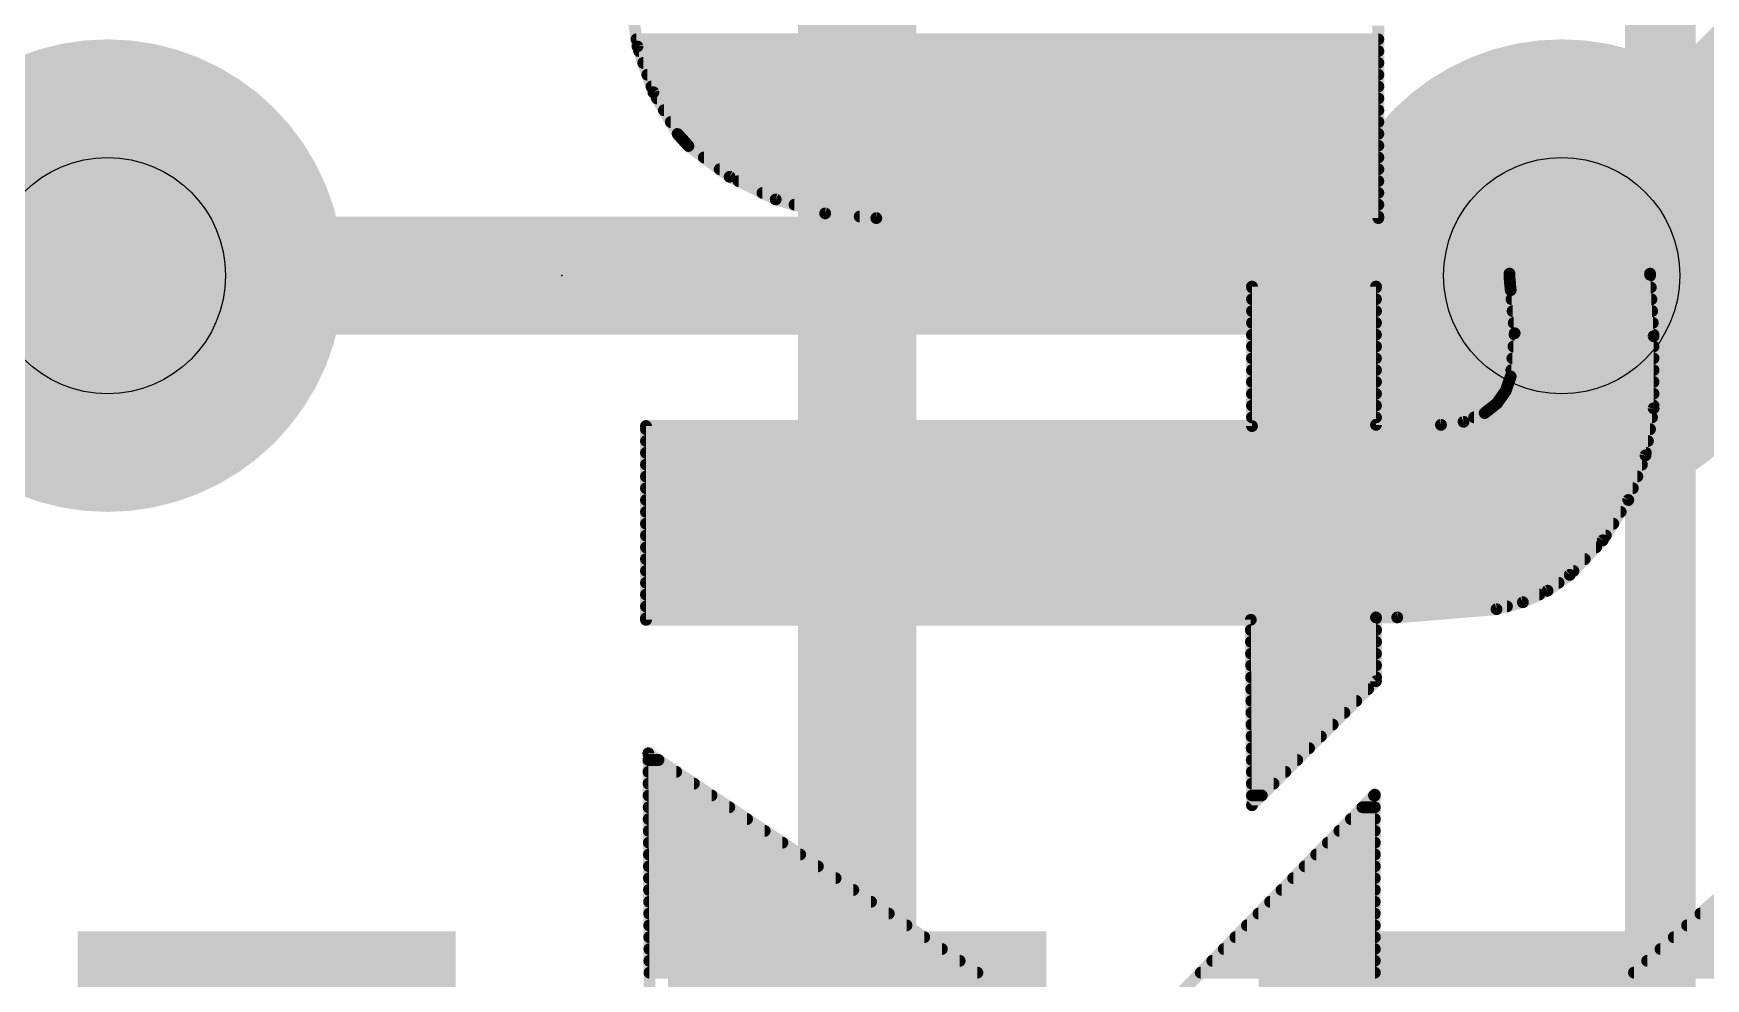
# Model space of a CAD drawing. Extents: x -0.1 to 15.4, y -0.1 to 24.3.
# Drawn here: x 5.214 to 8.809, y 11.189 to 13.221 of the extents above; entities that cross this region are included whole.
import ezdxf

# ---------------------------------------------------------------- set-up
doc = ezdxf.new("R2010")
doc.units = 0
for name, color, linetype in [('1', 12, 'CONTINUOUS'), ('16', 132, 'CONTINUOUS'), ('18', 110, 'CONTINUOUS'), ('21', 41, 'CONTINUOUS'), ('22', 40, 'CONTINUOUS'), ('23', 53, 'CONTINUOUS'), ('29', 253, 'CONTINUOUS'), ('44', 253, 'CONTINUOUS')]:
    doc.layers.add(name, color=color, linetype=linetype)

# ---------------------------------------------------------------- blocks, each defined once
blk = doc.blocks.new('RECT')
blk.add_solid([(-0.5, -0.5), (0.5, -0.5), (-0.5, 0.5), (0.5, 0.5)])
blk = doc.blocks.new('ROUNDV')
at = {"const_width": 0.5}
blk.add_lwpolyline([(0, -0.25, 1), (0, 0.25, 1), (0, -0.25)], format="xyb", dxfattribs=at)

msp = doc.modelspace()

# ---------------------------------------------------------------- linework, layer by layer
at = {"layer": '1', "const_width": 0.254}
for points in [[(6.985, 10.0838), (6.985, 15.3162)], [(8.5, 12.73), (10.16, 14.39)], [(8.5, 12.7), (8.5, 12.73)], [(4.23, 12.7), (5.373, 12.7)]]:
    msp.add_lwpolyline(points, dxfattribs=at)
at = {"layer": '1', "const_width": 0.127}
for points in [[(8.5635, 12.73, 1), (8.4365, 12.73)], [(8.4551, 12.7749, 1), (8.5449, 12.6851)], [(5.373, 12.6365, 1), (5.373, 12.7635)], [(8.4365, 12.7, 1), (8.5635, 12.7)]]:
    msp.add_lwpolyline(points, format="xyb", dxfattribs=at)
at = {"layer": '16', "const_width": 0.254}
msp.add_lwpolyline([(5.373, 12.7), (8.5, 12.7)], dxfattribs=at)
at = {"layer": '16', "const_width": 0.127}
for points in [[(5.373, 12.7635, 1), (5.373, 12.6365)], [(8.5, 12.6365, 1), (8.5, 12.7635)]]:
    msp.add_lwpolyline(points, format="xyb", dxfattribs=at)
at = {"layer": '21', "const_width": 0.1524}
msp.add_lwpolyline([(8.712, 10.897), (8.712, 14.503)], dxfattribs=at)
at = {"layer": '22', "const_width": 0.0254}
for points in [[(6.5126, 13.1928), (6.4979, 13.2961)], [(8.1057, 13.2377), (8.1057, 12.8237)], [(6.5105, 13.208), (8.1057, 13.208)], [(6.5469, 13.0942), (6.5126, 13.1928)], [(6.5162, 13.1826), (8.1057, 13.1826)], [(6.525, 13.1572), (8.1057, 13.1572)], [(6.5338, 13.1318), (8.1057, 13.1318)], [(6.5427, 13.1064), (8.1057, 13.1064)], [(6.5995, 13.004), (6.5469, 13.0942)], [(6.5546, 13.081), (8.1057, 13.081)], [(6.5694, 13.0556), (8.1057, 13.0556)], [(6.5842, 13.0302), (8.1057, 13.0302)], [(6.599, 13.0048), (8.1057, 13.0048)], [(6.6223, 12.9786), (6.5995, 13.004)], [(6.6216, 12.9794), (8.1057, 12.9794)], [(6.7108, 12.9126), (6.6223, 12.9786)], [(6.6553, 12.954), (8.1057, 12.954)], [(6.6893, 12.9286), (8.1057, 12.9286)], [(6.8099, 12.8638), (6.7108, 12.9126)], [(6.7299, 12.9032), (8.1057, 12.9032)], [(6.7814, 12.8778), (8.1057, 12.8778)], [(6.9162, 12.8338), (6.8099, 12.8638)], [(6.8502, 12.8524), (8.1057, 12.8524)], [(7.0262, 12.8237), (6.9162, 12.8338)], [(6.9903, 12.827), (8.1057, 12.827)], [(8.1057, 12.8237), (7.0262, 12.8237)], [(8.6899, 12.7043), (8.3876, 12.7043)], [(8.3876, 12.7043), (8.3876, 12.6967)], [(8.3876, 12.7), (8.69, 12.7)], [(8.3876, 12.6967), (8.3902, 12.6687)], [(8.6899, 12.7018), (8.6899, 12.7043)], [(8.6975, 12.5697), (8.6899, 12.7018)], [(8.1006, 12.6764), (7.8339, 12.6764)], [(7.8339, 12.6764), (7.8339, 12.3766)], [(7.8339, 12.6746), (8.1006, 12.6746)], [(7.8339, 12.6492), (8.1006, 12.6492)], [(8.1006, 12.3792), (8.1006, 12.6764)], [(8.3896, 12.6746), (8.6915, 12.6746)], [(8.3902, 12.6687), (8.3988, 12.576)], [(8.392, 12.6492), (8.6929, 12.6492)], [(7.8339, 12.6238), (8.1006, 12.6238)], [(8.3944, 12.6238), (8.6944, 12.6238)], [(7.8339, 12.5984), (8.1006, 12.5984)], [(7.8339, 12.573), (8.1006, 12.573)], [(8.3988, 12.576), (8.3902, 12.4833)], [(8.3967, 12.5984), (8.6959, 12.5984)], [(8.3985, 12.573), (8.6973, 12.573)], [(7.8339, 12.5476), (8.1006, 12.5476)], [(8.3962, 12.5476), (8.6975, 12.5476)], [(8.6975, 12.4147), (8.6975, 12.5697)], [(7.8339, 12.5222), (8.1006, 12.5222)], [(8.3938, 12.5222), (8.6975, 12.5222)], [(7.8339, 12.4968), (8.1006, 12.4968)], [(7.8339, 12.4714), (8.1006, 12.4714)], [(8.3902, 12.4833), (8.3795, 12.452)], [(8.3861, 12.4714), (8.6975, 12.4714)], [(8.3915, 12.4968), (8.6975, 12.4968)], [(7.8339, 12.446), (8.1006, 12.446)], [(8.3795, 12.452), (8.3603, 12.425)], [(8.3752, 12.446), (8.6975, 12.446)], [(7.8339, 12.4206), (8.1006, 12.4206)], [(7.8339, 12.3952), (8.1006, 12.3952)], [(8.3343, 12.4046), (8.2889, 12.3858)], [(8.3116, 12.3952), (8.6941, 12.3952)], [(8.3603, 12.425), (8.3343, 12.4046)], [(8.3547, 12.4206), (8.6975, 12.4206)], [(8.6801, 12.3135), (8.6975, 12.4147)], [(7.8339, 12.3766), (6.5309, 12.3766)], [(6.5309, 12.3766), (6.5309, 11.9601)], [(6.5309, 12.3698), (8.6898, 12.3698)], [(8.2403, 12.3792), (8.1006, 12.3792)], [(8.2889, 12.3858), (8.2403, 12.3792)], [(6.5309, 12.3444), (8.6854, 12.3444)], [(6.5309, 12.319), (8.681, 12.319)], [(6.5309, 12.2936), (8.6724, 12.2936)], [(8.6431, 12.2176), (8.6801, 12.3135)], [(6.5309, 12.2682), (8.6626, 12.2682)], [(6.5309, 12.2428), (8.6528, 12.2428)], [(6.5309, 12.2174), (8.643, 12.2174)], [(8.5881, 12.1309), (8.6431, 12.2176)], [(6.5309, 12.192), (8.6269, 12.192)], [(6.5309, 12.1666), (8.6108, 12.1666)], [(6.5309, 12.1412), (8.5947, 12.1412)], [(6.5309, 12.1158), (8.5737, 12.1158)], [(8.5172, 12.0566), (8.5881, 12.1309)], [(6.5309, 12.0904), (8.5495, 12.0904)], [(6.5309, 12.065), (8.5252, 12.065)], [(6.5309, 12.0396), (8.4933, 12.0396)], [(8.4695, 12.0226), (8.5172, 12.0566)], [(6.5309, 12.0142), (8.4516, 12.0142)], [(8.3597, 11.9829), (8.4164, 11.9977)], [(8.4164, 11.9977), (8.4695, 12.0226)], [(6.5309, 11.9888), (8.3822, 11.9888)], [(6.5309, 11.9634), (8.1006, 11.9634)], [(6.5309, 11.9601), (7.8314, 11.9601)], [(7.8314, 11.9601), (7.8339, 11.5613)], [(8.1006, 11.828), (8.1006, 11.9652)], [(8.1006, 11.9652), (8.1463, 11.9652)], [(8.1463, 11.9652), (8.3597, 11.9829)], [(7.8315, 11.938), (8.1006, 11.938)], [(7.8317, 11.9126), (8.1006, 11.9126)], [(7.8319, 11.8872), (8.1006, 11.8872)], [(7.832, 11.8618), (8.1006, 11.8618)], [(7.8322, 11.8364), (8.1006, 11.8364)], [(7.8339, 11.5613), (8.1006, 11.828)], [(7.8323, 11.811), (8.0836, 11.811)], [(7.8325, 11.7856), (8.0582, 11.7856)], [(7.8327, 11.7602), (8.0328, 11.7602)], [(7.8328, 11.7348), (8.0074, 11.7348)], [(7.833, 11.7094), (7.982, 11.7094)], [(7.5342, 11.0076), (6.536, 11.6731)], [(6.536, 11.6731), (6.5385, 11.1651)], [(7.8331, 11.684), (7.9566, 11.684)], [(6.5361, 11.6586), (6.5578, 11.6586)], [(7.8333, 11.6586), (7.9312, 11.6586)], [(6.5362, 11.6332), (6.5959, 11.6332)], [(6.5363, 11.6078), (6.6339, 11.6078)], [(7.8334, 11.6332), (7.9058, 11.6332)], [(7.8336, 11.6078), (7.8804, 11.6078)], [(6.5364, 11.5824), (6.672, 11.5824)], [(8.0981, 11.5842), (7.5342, 11.0076)], [(7.8338, 11.5824), (7.855, 11.5824)], [(8.0963, 11.5824), (8.0981, 11.5824)], [(8.0981, 11.1168), (8.0981, 11.5842)], [(6.5366, 11.557), (6.7101, 11.557)], [(6.5367, 11.5316), (6.7482, 11.5316)], [(8.0467, 11.5316), (8.0981, 11.5316)], [(8.0715, 11.557), (8.0981, 11.557)], [(6.5368, 11.5062), (6.7863, 11.5062)], [(8.0218, 11.5062), (8.0981, 11.5062)], [(8.4714, 11.0381), (9.0201, 11.5257)], [(6.5369, 11.4808), (6.8244, 11.4808)], [(7.997, 11.4808), (8.0981, 11.4808)], [(6.5371, 11.4554), (6.8625, 11.4554)], [(6.5372, 11.43), (6.9006, 11.43)], [(7.9473, 11.43), (8.0981, 11.43)], [(7.9721, 11.4554), (8.0981, 11.4554)], [(6.5373, 11.4046), (6.9387, 11.4046)], [(7.9225, 11.4046), (8.0981, 11.4046)], [(6.5374, 11.3792), (6.9768, 11.3792)], [(6.5376, 11.3538), (7.0149, 11.3538)], [(7.8728, 11.3538), (8.0981, 11.3538)], [(7.8976, 11.3792), (8.0981, 11.3792)], [(6.5377, 11.3284), (7.053, 11.3284)], [(7.8479, 11.3284), (8.0981, 11.3284)], [(8.7981, 11.3284), (10.3688, 11.3284)], [(6.5378, 11.303), (7.0911, 11.303)], [(6.5379, 11.2776), (7.1292, 11.2776)], [(7.7983, 11.2776), (8.0981, 11.2776)], [(7.8231, 11.303), (8.0981, 11.303)], [(8.7409, 11.2776), (10.3553, 11.2776)], [(8.7695, 11.303), (10.3621, 11.303)], [(6.5381, 11.2522), (7.1673, 11.2522)], [(7.7734, 11.2522), (8.0981, 11.2522)], [(8.7123, 11.2522), (10.3427, 11.2522)], [(6.5382, 11.2268), (7.2054, 11.2268)], [(7.7486, 11.2268), (8.0981, 11.2268)], [(8.6837, 11.2268), (10.3301, 11.2268)], [(6.5383, 11.2014), (7.2435, 11.2014)], [(7.7237, 11.2014), (8.0981, 11.2014)], [(8.6552, 11.2014), (10.3142, 11.2014)]]:
    msp.add_lwpolyline(points, dxfattribs=at)
at = {"layer": '22', "const_width": 0.0127}
for points in [[(6.5105, 13.2143, 1), (6.5105, 13.2017)], [(6.5186, 13.1948, 1), (6.5066, 13.1907)], [(6.5063, 13.1919, 1), (6.5189, 13.1937)], [(6.5162, 13.189, 1), (6.5162, 13.1763)], [(8.1057, 13.2017, 1), (8.1057, 13.2143)], [(8.1057, 13.1763, 1), (8.1057, 13.189)], [(6.525, 13.1636, 1), (6.525, 13.1509)], [(8.1057, 13.1509, 1), (8.1057, 13.1636)], [(6.5338, 13.1381, 1), (6.5338, 13.1255)], [(8.1057, 13.1255, 1), (8.1057, 13.1381)], [(6.5427, 13.1128, 1), (6.5427, 13.1001)], [(6.5524, 13.0974, 1), (6.5414, 13.091)], [(6.5409, 13.0921, 1), (6.5529, 13.0963)], [(6.5546, 13.0874, 1), (6.5546, 13.0747)], [(8.1057, 13.1001, 1), (8.1057, 13.1128)], [(8.1057, 13.0747, 1), (8.1057, 13.0874)], [(6.5694, 13.0619, 1), (6.5694, 13.0493)], [(8.1057, 13.0493, 1), (8.1057, 13.0619)], [(6.5842, 13.0366, 1), (6.5842, 13.0239)], [(6.599, 13.0112, 1), (6.599, 12.9985)], [(6.6042, 13.0082, 1), (6.5948, 12.9998)], [(8.1057, 13.0239, 1), (8.1057, 13.0366)], [(8.1057, 12.9985, 1), (8.1057, 13.0112)], [(6.594, 13.0008, 1), (6.605, 13.0072)], [(6.6216, 12.9857, 1), (6.6216, 12.9731)], [(6.6261, 12.9837, 1), (6.6185, 12.9735)], [(6.6176, 12.9744, 1), (6.627, 12.9828)], [(8.1057, 12.9731, 1), (8.1057, 12.9857)], [(6.6553, 12.9604, 1), (6.6553, 12.9477)], [(8.1057, 12.9477, 1), (8.1057, 12.9604)], [(6.6893, 12.935, 1), (6.6893, 12.9223)], [(6.7136, 12.9183, 1), (6.708, 12.9069)], [(6.707, 12.9075, 1), (6.7146, 12.9177)], [(6.7299, 12.9095, 1), (6.7299, 12.8969)], [(8.1057, 12.9223, 1), (8.1057, 12.935)], [(8.1057, 12.8969, 1), (8.1057, 12.9095)], [(6.7814, 12.8841, 1), (6.7814, 12.8715)], [(6.8116, 12.8699, 1), (6.8082, 12.8576)], [(6.8071, 12.8581, 1), (6.8127, 12.8695)], [(8.1057, 12.8715, 1), (8.1057, 12.8841)], [(6.8502, 12.8588, 1), (6.8502, 12.8461)], [(6.9168, 12.8401, 1), (6.9156, 12.8275)], [(6.9145, 12.8277, 1), (6.9179, 12.8399)], [(6.9903, 12.8333, 1), (6.9903, 12.8207)], [(7.0262, 12.83, 1), (7.0262, 12.8174)], [(7.0256, 12.8174, 1), (7.0268, 12.83)], [(8.1057, 12.8461, 1), (8.1057, 12.8588)], [(8.1057, 12.8207, 1), (8.1057, 12.8333)], [(8.1057, 12.8174, 1), (8.1057, 12.83)], [(8.0994, 12.8237, 1), (8.112, 12.8237)], [(8.3876, 12.7064, 1), (8.3876, 12.6937)], [(8.3939, 12.6973, 1), (8.3813, 12.6961)], [(8.394, 12.7043, 1), (8.3813, 12.7043)], [(8.3876, 12.7106, 1), (8.3876, 12.698)], [(8.3813, 12.6967, 1), (8.394, 12.6967)], [(8.6962, 12.7022, 1), (8.6836, 12.7014)], [(8.6962, 12.7043, 1), (8.6836, 12.7043)], [(8.6836, 12.7018, 1), (8.6962, 12.7018)], [(8.6899, 12.698, 1), (8.6899, 12.7106)], [(8.69, 12.6937, 1), (8.69, 12.7064)], [(7.8339, 12.6828, 1), (7.8339, 12.6701)], [(7.8339, 12.6555, 1), (7.8339, 12.6429)], [(7.8403, 12.6764, 1), (7.8276, 12.6764)], [(7.8339, 12.6809, 1), (7.8339, 12.6683)], [(8.1069, 12.6764, 1), (8.0943, 12.6764)], [(8.1006, 12.6701, 1), (8.1006, 12.6828)], [(8.1006, 12.6683, 1), (8.1006, 12.6809)], [(8.1006, 12.6429, 1), (8.1006, 12.6555)], [(8.3896, 12.6809, 1), (8.3896, 12.6683)], [(8.3965, 12.6693, 1), (8.3839, 12.6681)], [(8.3839, 12.6681, 1), (8.3965, 12.6693)], [(8.392, 12.6555, 1), (8.392, 12.6429)], [(8.6915, 12.6683, 1), (8.6915, 12.6809)], [(8.6929, 12.6429, 1), (8.6929, 12.6555)], [(7.8339, 12.6302, 1), (7.8339, 12.6175)], [(8.1006, 12.6175, 1), (8.1006, 12.6302)], [(8.3944, 12.6302, 1), (8.3944, 12.6175)], [(8.6944, 12.6175, 1), (8.6944, 12.6302)], [(7.8339, 12.6047, 1), (7.8339, 12.5921)], [(7.8339, 12.5793, 1), (7.8339, 12.5667)], [(8.1006, 12.5921, 1), (8.1006, 12.6047)], [(8.1006, 12.5667, 1), (8.1006, 12.5793)], [(8.3967, 12.6047, 1), (8.3967, 12.5921)], [(8.3985, 12.5793, 1), (8.3985, 12.5667)], [(8.4051, 12.5754, 1), (8.3925, 12.5766)], [(8.6959, 12.5921, 1), (8.6959, 12.6047)], [(8.6973, 12.5667, 1), (8.6973, 12.5793)], [(7.8339, 12.554, 1), (7.8339, 12.5413)], [(8.1006, 12.5413, 1), (8.1006, 12.554)], [(8.3962, 12.554, 1), (8.3962, 12.5413)], [(8.3925, 12.5754, 1), (8.4051, 12.5766)], [(8.7038, 12.5697, 1), (8.6912, 12.5697)], [(8.6912, 12.5693, 1), (8.7038, 12.5701)], [(8.6975, 12.5413, 1), (8.6975, 12.554)], [(7.8339, 12.5285, 1), (7.8339, 12.5159)], [(8.1006, 12.5159, 1), (8.1006, 12.5285)], [(8.3938, 12.5285, 1), (8.3938, 12.5159)], [(8.6975, 12.5159, 1), (8.6975, 12.5285)], [(7.8339, 12.4778, 1), (7.8339, 12.4651)], [(7.8339, 12.5031, 1), (7.8339, 12.4905)], [(8.1006, 12.4905, 1), (8.1006, 12.5031)], [(8.1006, 12.4651, 1), (8.1006, 12.4778)], [(8.3861, 12.4778, 1), (8.3861, 12.4651)], [(8.3839, 12.4839, 1), (8.3965, 12.4827)], [(8.3962, 12.4812, 1), (8.3842, 12.4854)], [(8.3915, 12.5031, 1), (8.3915, 12.4905)], [(8.6975, 12.4905, 1), (8.6975, 12.5031)], [(8.6975, 12.4651, 1), (8.6975, 12.4778)], [(7.8339, 12.4523, 1), (7.8339, 12.4397)], [(8.1006, 12.4397, 1), (8.1006, 12.4523)], [(8.3752, 12.4523, 1), (8.3752, 12.4397)], [(8.3735, 12.454, 1), (8.3855, 12.4499)], [(8.3847, 12.4483, 1), (8.3743, 12.4557)], [(8.6975, 12.4397, 1), (8.6975, 12.4523)], [(7.8339, 12.4016, 1), (7.8339, 12.3889)], [(7.8339, 12.4269, 1), (7.8339, 12.4143)], [(8.1006, 12.4143, 1), (8.1006, 12.4269)], [(8.1006, 12.3889, 1), (8.1006, 12.4016)], [(8.3116, 12.4016, 1), (8.3116, 12.3889)], [(8.3304, 12.4096, 1), (8.3382, 12.3996)], [(8.3367, 12.3987, 1), (8.3319, 12.4105)], [(8.3547, 12.4269, 1), (8.3547, 12.4143)], [(8.3552, 12.4287, 1), (8.3655, 12.4213)], [(8.3643, 12.42, 1), (8.3564, 12.43)], [(8.7038, 12.4136, 1), (8.6912, 12.4158)], [(8.6912, 12.4147, 1), (8.7038, 12.4147)], [(8.6941, 12.3889, 1), (8.6941, 12.4016)], [(8.6975, 12.4143, 1), (8.6975, 12.4269)], [(6.5373, 12.3766, 1), (6.5245, 12.3766)], [(6.5309, 12.3762, 1), (6.5309, 12.3635)], [(6.5309, 12.3829, 1), (6.5309, 12.3703)], [(7.8276, 12.3766, 1), (7.8403, 12.3766)], [(7.8339, 12.3703, 1), (7.8339, 12.3829)], [(8.1006, 12.3856, 1), (8.1006, 12.3729)], [(8.0943, 12.3792, 1), (8.1069, 12.3792)], [(8.2394, 12.3855, 1), (8.2412, 12.3729)], [(8.2403, 12.3729, 1), (8.2403, 12.3856)], [(8.2865, 12.3917, 1), (8.2914, 12.38)], [(8.2898, 12.3795, 1), (8.2881, 12.3921)], [(8.6898, 12.3635, 1), (8.6898, 12.3762)], [(6.5309, 12.3507, 1), (6.5309, 12.3381)], [(8.6854, 12.3381, 1), (8.6854, 12.3507)], [(6.5309, 12.3254, 1), (6.5309, 12.3127)], [(6.5309, 12.3, 1), (6.5309, 12.2873)], [(8.6724, 12.2873, 1), (8.6724, 12.3)], [(8.6738, 12.3146, 1), (8.6863, 12.3124)], [(8.686, 12.3112, 1), (8.6741, 12.3158)], [(8.681, 12.3127, 1), (8.681, 12.3254)], [(6.5309, 12.2745, 1), (6.5309, 12.2619)], [(8.6626, 12.2619, 1), (8.6626, 12.2745)], [(6.5309, 12.2492, 1), (6.5309, 12.2365)], [(6.5309, 12.2238, 1), (6.5309, 12.2111)], [(8.6372, 12.2199, 1), (8.6491, 12.2154)], [(8.6485, 12.2142, 1), (8.6378, 12.221)], [(8.643, 12.2111, 1), (8.643, 12.2238)], [(8.6528, 12.2365, 1), (8.6528, 12.2492)], [(6.5309, 12.1983, 1), (6.5309, 12.1857)], [(8.6269, 12.1857, 1), (8.6269, 12.1983)], [(6.5309, 12.173, 1), (6.5309, 12.1603)], [(6.5309, 12.1476, 1), (6.5309, 12.1349)], [(8.5947, 12.1349, 1), (8.5947, 12.1476)], [(8.6108, 12.1603, 1), (8.6108, 12.173)], [(6.5309, 12.1221, 1), (6.5309, 12.1095)], [(8.5737, 12.1095, 1), (8.5737, 12.1221)], [(8.5828, 12.1343, 1), (8.5935, 12.1275)], [(8.5927, 12.1265, 1), (8.5835, 12.1353)], [(6.5309, 12.0968, 1), (6.5309, 12.0841)], [(8.5495, 12.0841, 1), (8.5495, 12.0968)], [(6.5309, 12.0714, 1), (6.5309, 12.0587)], [(6.5309, 12.0459, 1), (6.5309, 12.0333)], [(8.4933, 12.0333, 1), (8.4933, 12.0459)], [(8.5126, 12.061, 1), (8.5218, 12.0522)], [(8.5209, 12.0514, 1), (8.5135, 12.0618)], [(8.5252, 12.0587, 1), (8.5252, 12.0714)], [(6.5309, 12.0206, 1), (6.5309, 12.0079)], [(8.4137, 12.0035, 1), (8.4191, 11.992)], [(8.418, 11.9916, 1), (8.4148, 12.0039)], [(8.4516, 12.0079, 1), (8.4516, 12.0206)], [(8.4658, 12.0278, 1), (8.4732, 12.0174)], [(8.4722, 12.0168, 1), (8.4668, 12.0283)], [(6.5309, 11.9952, 1), (6.5309, 11.9825)], [(6.5309, 11.9665, 1), (6.5309, 11.9538)], [(6.5309, 11.9697, 1), (6.5309, 11.9571)], [(7.8314, 11.9538, 1), (7.8314, 11.9665)], [(8.1006, 11.9716, 1), (8.1006, 11.9589)], [(8.1069, 11.9652, 1), (8.0943, 11.9652)], [(8.1006, 11.9571, 1), (8.1006, 11.9697)], [(8.1458, 11.9715, 1), (8.1468, 11.9589)], [(8.1463, 11.9589, 1), (8.1463, 11.9716)], [(8.3581, 11.989, 1), (8.3613, 11.9768)], [(8.3602, 11.9766, 1), (8.3592, 11.9892)], [(8.3822, 11.9825, 1), (8.3822, 11.9952)], [(6.5245, 11.9601, 1), (6.5373, 11.9601)], [(7.8377, 11.9601, 1), (7.8251, 11.9601)], [(7.8315, 11.9444, 1), (7.8315, 11.9317)], [(8.1006, 11.9317, 1), (8.1006, 11.9444)], [(7.8317, 11.919, 1), (7.8317, 11.9063)], [(8.1006, 11.9063, 1), (8.1006, 11.919)], [(7.8319, 11.8935, 1), (7.8319, 11.8809)], [(7.832, 11.8681, 1), (7.832, 11.8555)], [(8.1006, 11.8809, 1), (8.1006, 11.8935)], [(8.1006, 11.8555, 1), (8.1006, 11.8681)], [(7.8322, 11.8428, 1), (7.8322, 11.8301)], [(8.0943, 11.828, 1), (8.1069, 11.828)], [(8.1051, 11.8235, 1), (8.0961, 11.8325)], [(8.1006, 11.8301, 1), (8.1006, 11.8428)], [(7.8323, 11.8173, 1), (7.8323, 11.8047)], [(7.8325, 11.7919, 1), (7.8325, 11.7793)], [(8.0582, 11.7793, 1), (8.0582, 11.7919)], [(8.0836, 11.8047, 1), (8.0836, 11.8173)], [(7.8327, 11.7666, 1), (7.8327, 11.7539)], [(8.0328, 11.7539, 1), (8.0328, 11.7666)], [(7.8328, 11.7411, 1), (7.8328, 11.7285)], [(7.833, 11.7157, 1), (7.833, 11.7031)], [(7.982, 11.7031, 1), (7.982, 11.7157)], [(8.0074, 11.7285, 1), (8.0074, 11.7411)], [(6.5395, 11.6784, 1), (6.5325, 11.6678)], [(6.5423, 11.6731, 1), (6.5297, 11.6731)], [(7.8331, 11.6904, 1), (7.8331, 11.6777)], [(7.9566, 11.6777, 1), (7.9566, 11.6904)], [(6.5361, 11.6649, 1), (6.5361, 11.6523)], [(6.5578, 11.6523, 1), (6.5578, 11.6649)], [(7.8333, 11.6649, 1), (7.8333, 11.6523)], [(7.9312, 11.6523, 1), (7.9312, 11.6649)], [(6.5362, 11.6395, 1), (6.5362, 11.6269)], [(6.5363, 11.6142, 1), (6.5363, 11.6015)], [(6.5959, 11.6269, 1), (6.5959, 11.6395)], [(6.6339, 11.6015, 1), (6.6339, 11.6142)], [(7.8334, 11.6395, 1), (7.8334, 11.6269)], [(7.8336, 11.6142, 1), (7.8336, 11.6015)], [(7.8804, 11.6015, 1), (7.8804, 11.6142)], [(7.9058, 11.6269, 1), (7.9058, 11.6395)], [(6.5364, 11.5887, 1), (6.5364, 11.5761)], [(6.672, 11.5761, 1), (6.672, 11.5887)], [(7.8338, 11.5887, 1), (7.8338, 11.5761)], [(7.855, 11.5761, 1), (7.855, 11.5887)], [(8.0963, 11.5887, 1), (8.0963, 11.5761)], [(8.1044, 11.5842, 1), (8.0918, 11.5842)], [(8.1026, 11.5798, 1), (8.0936, 11.5886)], [(8.0981, 11.5761, 1), (8.0981, 11.5887)], [(6.5366, 11.5633, 1), (6.5366, 11.5507)], [(6.5367, 11.538, 1), (6.5367, 11.5253)], [(6.7101, 11.5507, 1), (6.7101, 11.5633)], [(6.7482, 11.5253, 1), (6.7482, 11.538)], [(7.8294, 11.5658, 1), (7.8384, 11.5568)], [(7.8276, 11.5613, 1), (7.8402, 11.5613)], [(8.0467, 11.538, 1), (8.0467, 11.5253)], [(8.0715, 11.5633, 1), (8.0715, 11.5507)], [(8.0981, 11.5507, 1), (8.0981, 11.5633)], [(8.0981, 11.5253, 1), (8.0981, 11.538)], [(6.5368, 11.5125, 1), (6.5368, 11.4999)], [(6.7863, 11.4999, 1), (6.7863, 11.5125)], [(8.0218, 11.5125, 1), (8.0218, 11.4999)], [(8.0981, 11.4999, 1), (8.0981, 11.5125)], [(6.5369, 11.4871, 1), (6.5369, 11.4745)], [(6.8244, 11.4745, 1), (6.8244, 11.4871)], [(7.997, 11.4871, 1), (7.997, 11.4745)], [(8.0981, 11.4745, 1), (8.0981, 11.4871)], [(6.5371, 11.4618, 1), (6.5371, 11.4491)], [(6.5372, 11.4363, 1), (6.5372, 11.4237)], [(6.8625, 11.4491, 1), (6.8625, 11.4618)], [(6.9006, 11.4237, 1), (6.9006, 11.4363)], [(7.9473, 11.4363, 1), (7.9473, 11.4237)], [(7.9721, 11.4618, 1), (7.9721, 11.4491)], [(8.0981, 11.4491, 1), (8.0981, 11.4618)], [(8.0981, 11.4237, 1), (8.0981, 11.4363)], [(6.5373, 11.4109, 1), (6.5373, 11.3983)], [(6.9387, 11.3983, 1), (6.9387, 11.4109)], [(7.9225, 11.4109, 1), (7.9225, 11.3983)], [(8.0981, 11.3983, 1), (8.0981, 11.4109)], [(6.5374, 11.3856, 1), (6.5374, 11.3729)], [(6.5376, 11.3601, 1), (6.5376, 11.3475)], [(6.9768, 11.3729, 1), (6.9768, 11.3856)], [(7.0149, 11.3475, 1), (7.0149, 11.3601)], [(7.8728, 11.3601, 1), (7.8728, 11.3475)], [(7.8976, 11.3856, 1), (7.8976, 11.3729)], [(8.0981, 11.3729, 1), (8.0981, 11.3856)], [(8.0981, 11.3475, 1), (8.0981, 11.3601)], [(6.5377, 11.3347, 1), (6.5377, 11.3221)], [(7.053, 11.3221, 1), (7.053, 11.3347)], [(7.8479, 11.3347, 1), (7.8479, 11.3221)], [(8.0981, 11.3221, 1), (8.0981, 11.3347)], [(8.7981, 11.3347, 1), (8.7981, 11.3221)], [(6.5378, 11.3094, 1), (6.5378, 11.2967)], [(6.5379, 11.284, 1), (6.5379, 11.2713)], [(7.0911, 11.2967, 1), (7.0911, 11.3094)], [(7.1292, 11.2713, 1), (7.1292, 11.284)], [(7.7983, 11.284, 1), (7.7983, 11.2713)], [(7.8231, 11.3094, 1), (7.8231, 11.2967)], [(8.0981, 11.2967, 1), (8.0981, 11.3094)], [(8.0981, 11.2713, 1), (8.0981, 11.284)], [(8.7409, 11.284, 1), (8.7409, 11.2713)], [(8.7695, 11.3094, 1), (8.7695, 11.2967)], [(6.5381, 11.2585, 1), (6.5381, 11.2459)], [(7.1673, 11.2459, 1), (7.1673, 11.2585)], [(7.7734, 11.2585, 1), (7.7734, 11.2459)], [(8.0981, 11.2459, 1), (8.0981, 11.2585)], [(8.7123, 11.2585, 1), (8.7123, 11.2459)], [(6.5382, 11.2332, 1), (6.5382, 11.2205)], [(7.2054, 11.2205, 1), (7.2054, 11.2332)], [(7.7486, 11.2332, 1), (7.7486, 11.2205)], [(8.0981, 11.2205, 1), (8.0981, 11.2332)], [(8.6837, 11.2332, 1), (8.6837, 11.2205)], [(6.5383, 11.2078, 1), (6.5383, 11.1951)], [(7.2435, 11.1951, 1), (7.2435, 11.2078)], [(7.7237, 11.2078, 1), (7.7237, 11.1951)], [(8.0981, 11.1951, 1), (8.0981, 11.2078)], [(8.6552, 11.2078, 1), (8.6552, 11.1951)]]:
    msp.add_lwpolyline(points, format="xyb", dxfattribs=at)
at = {"layer": '23'}
msp.add_point((6.35, 12.7), dxfattribs=at)
at = {"layer": '44'}
for centre in [(5.373, 12.7), (8.5, 12.7)]:
    msp.add_circle(centre, 0.254, dxfattribs=at)

# ---------------------------------------------------------------- block references
at = {"layer": '18', "xscale": 1.016, "yscale": 1.016}
for p in [(5.373, 12.7), (5.373, 12.7), (8.5, 12.7), (8.5, 12.7)]:
    msp.add_blockref('ROUNDV', p, dxfattribs=at)
at = {"layer": '29', "xscale": 0.8128, "yscale": 2.413}
for p in [(5.715, 10.0838), (6.985, 10.0838), (8.255, 10.0838)]:
    msp.add_blockref('RECT', p, dxfattribs=at)

doc.saveas('drawing.dxf')
